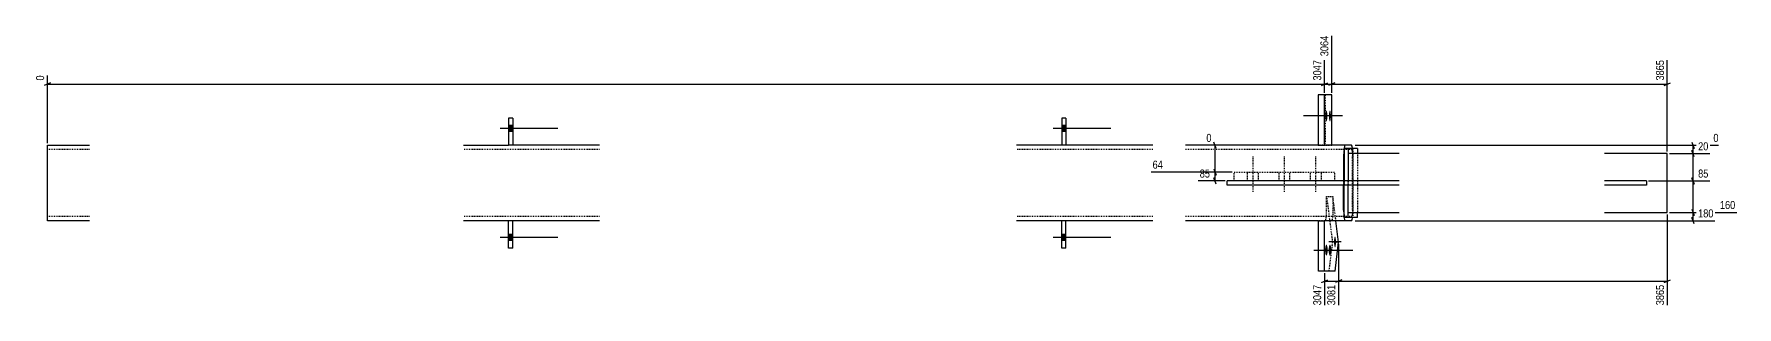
# Model space of a CAD drawing. Header units: millimetres. Extents: x 14 to 40939, y 8 to 845.
# Drawn here: x 26186 to 30249, y 8 to 659 of the extents above; entities that cross this region are included whole.
import ezdxf

# ---------------------------------------------------------------- set-up
doc = ezdxf.new("R2010")
doc.units = ezdxf.units.MM
doc.linetypes.add('DXK_LINE_DOT2', pattern=[3.9198, 1.9599, -1.9599])
doc.layers.add('MÅLSÆTNING', color=7, linetype='Continuous')
doc.layers.add('STÅL', color=7, linetype='Continuous')
doc.styles.add('Arial Narrow', font='ARIALN.TTF', dxfattribs={"height": 0.2})

msp = doc.modelspace()

# ---------------------------------------------------------------- hatches: boundary and pattern name
at = {"layer": 'STÅL', "linetype": 'Continuous'}
for points in [[(29267.1, 463.5), (29267.2, 466.2), (29267.3, 468.8), (29267.6, 471.1), (29267.9, 473.1), (29268.3, 474.7), (29268.8, 475.9), (29269.2, 476.4), (29269.7, 476.4), (29270.2, 475.9), (29270.6, 474.7), (29271, 473.1), (29271.4, 471.1), (29271.6, 468.8), (29271.8, 466.2), (29271.8, 463.5), (29271.8, 460.8), (29271.6, 458.2), (29271.4, 455.8), (29271, 453.8), (29270.6, 452.2), (29270.2, 451.1), (29269.7, 450.6), (29269.2, 450.6), (29268.8, 451.1), (29268.3, 452.2), (29267.9, 453.8), (29267.6, 455.8), (29267.3, 458.2), (29267.2, 460.8)], [(29275.7, 463.5), (29275.8, 466.2), (29275.9, 468.8), (29276.1, 471.1), (29276.5, 473.1), (29276.9, 474.7), (29277.3, 475.9), (29277.8, 476.4), (29278.3, 476.4), (29278.7, 475.9), (29279.2, 474.7), (29279.6, 473.1), (29279.9, 471.1), (29280.1, 468.8), (29280.3, 466.2), (29280.3, 463.5), (29280.3, 460.8), (29280.1, 458.2), (29279.9, 455.8), (29279.6, 453.8), (29279.2, 452.2), (29278.7, 451.1), (29278.3, 450.6), (29277.8, 450.6), (29277.3, 451.1), (29276.9, 452.2), (29276.5, 453.8), (29276.1, 455.8), (29275.9, 458.2), (29275.8, 460.8)], [(27328, 426.5), (27328, 440.5), (27318, 440.5), (27318, 426.5)], [(27328, 426.5), (27328, 440.5), (27318, 440.5), (27318, 426.5)], [(28648, 426.5), (28648, 440.5), (28638, 440.5), (28638, 426.5)], [(28648, 426.5), (28648, 440.5), (28638, 440.5), (28638, 426.5)], [(27318, 180.5), (27318, 166.5), (27328, 166.5), (27328, 180.5)], [(27318, 180.5), (27318, 166.5), (27328, 166.5), (27328, 180.5)], [(28638, 180.5), (28638, 166.5), (28648, 166.5), (28648, 180.5)], [(28638, 180.5), (28638, 166.5), (28648, 166.5), (28648, 180.5)], [(29287.8, 162.9), (29287.9, 165.6), (29288, 168.2), (29288.3, 170.6), (29288.6, 172.6), (29289, 174.2), (29289.4, 175.3), (29289.9, 175.8), (29290.3, 175.8), (29290.8, 175.3), (29291.2, 174.2), (29291.6, 172.6), (29291.9, 170.6), (29292.2, 168.2), (29292.3, 165.6), (29292.4, 162.9), (29292.3, 160.2), (29292.2, 157.6), (29291.9, 155.3), (29291.6, 153.3), (29291.2, 151.7), (29290.8, 150.6), (29290.3, 150), (29289.9, 150), (29289.4, 150.6), (29289, 151.7), (29288.6, 153.3), (29288.3, 155.3), (29288, 157.6), (29287.9, 160.2)], [(29266.5, 143.5), (29266.5, 146.2), (29266.7, 148.8), (29267.1, 151.1), (29267.5, 153.1), (29268, 154.7), (29268.6, 155.9), (29269.2, 156.4), (29269.8, 156.4), (29270.4, 155.9), (29271, 154.7), (29271.5, 153.1), (29272, 151.1), (29272.3, 148.8), (29272.5, 146.2), (29272.5, 143.5), (29272.5, 140.8), (29272.3, 138.2), (29272, 135.8), (29271.5, 133.8), (29271, 132.2), (29270.4, 131.1), (29269.8, 130.6), (29269.2, 130.6), (29268.6, 131.1), (29268, 132.2), (29267.5, 133.8), (29267.1, 135.8), (29266.7, 138.2), (29266.5, 140.8)], [(29275, 143.5), (29275.1, 146.2), (29275.3, 148.8), (29275.6, 151.1), (29276, 153.1), (29276.5, 154.7), (29277.1, 155.9), (29277.7, 156.4), (29278.4, 156.4), (29279, 155.9), (29279.6, 154.7), (29280.1, 153.1), (29280.5, 151.1), (29280.8, 148.8), (29281, 146.2), (29281.1, 143.5), (29281, 140.8), (29280.8, 138.2), (29280.5, 135.8), (29280.1, 133.8), (29279.6, 132.2), (29279, 131.1), (29278.4, 130.6), (29277.7, 130.6), (29277.1, 131.1), (29276.5, 132.2), (29276, 133.8), (29275.6, 135.8), (29275.3, 138.2), (29275.1, 140.8)]]:
    msp.add_hatch(color=96, dxfattribs=at).paths.add_polyline_path(points)

# ---------------------------------------------------------------- linework, layer by layer
at = {"layer": 'MÅLSÆTNING', "color": 7, "linetype": 'Continuous'}
for p, q in [((29282.3, 518.5), (29282.3, 654.7)), ((29265.2, 518.5), (29265.2, 596.7)), ((30083, 378.5), (30083, 596.7)), ((26225.5, 542.4), (26210.5, 536.4)), ((26218, 398.5), (26218, 560.1)), ((26218, 539.4), (29265.2, 539.4)), ((29257.7, 536.4), (29272.7, 542.4)), ((29282.3, 539.4), (30083, 539.4)), ((30075.5, 536.4), (30090.5, 542.4)), ((29034.9, 393.5), (28983.1, 393.5)), ((29006.8, 386), (29000.8, 401)), ((29337.8, 393.5), (30205.1, 393.5)), ((30088, 373.5), (30184.6, 373.5)), ((30088, 373.5), (30184.6, 373.5)), ((30141.4, 401), (30147.4, 386)), ((30147.4, 366), (30141.4, 381)), ((30147.4, 366), (30141.4, 381)), ((30144.4, 373.5), (30144.4, 393.5)), ((30144.4, 308.5), (30144.4, 373.5)), ((29044.5, 329.7), (28851.1, 329.7)), ((29000.8, 337.2), (29006.8, 322.2)), ((29003.8, 308.5), (29003.8, 329.7)), ((29028, 308.5), (28963.6, 308.5)), ((29006.8, 301), (29000.8, 316)), ((30038, 308.5), (30184.6, 308.5)), ((30038, 308.5), (30184.6, 308.5)), ((30141.4, 316), (30147.4, 301)), ((30147.4, 301), (30141.4, 316)), ((30144.4, 233.5), (30144.4, 308.5)), ((29337.8, 213.5), (30196.7, 213.5)), ((30083, 228.5), (30083, 12)), ((30088, 233.5), (30248.7, 233.5)), ((30088, 233.5), (30248.7, 233.5)), ((30141.4, 241), (30147.4, 226)), ((30141.4, 241), (30147.4, 226)), ((30147.4, 206), (30141.4, 221)), ((30144.4, 213.5), (30144.4, 233.5)), ((29298.7, 157.7), (29298.7, 12)), ((29265.2, 88.5), (29265.2, 12)), ((29257.7, 66.3), (29272.7, 72.3)), ((29265.2, 69.3), (29298.7, 69.3)), ((29306.2, 72.3), (29291.2, 66.3)), ((30075.5, 66.3), (30090.5, 72.3))]:
    msp.add_line(p, q, dxfattribs=at)
at = {"layer": 'STÅL', "color": 2, "linetype": 'Continuous'}
for p, q in [((29282.3, 513.5), (29250.3, 513.5)), ((29250.3, 513.5), (29250.3, 393.5)), ((29265.2, 393.5), (29265.2, 513.5)), ((29282.3, 393.5), (29282.3, 513.5)), ((27328, 458.5), (27318, 458.5)), ((27318, 458.5), (27318, 393.5)), ((27328, 458.5), (27328, 393.5)), ((28648, 458.5), (28638, 458.5)), ((28638, 458.5), (28638, 393.5)), ((28648, 458.5), (28648, 393.5)), ((26218, 368.5), (26218, 393.5)), ((26218, 393.5), (26318, 393.5)), ((26218, 238.5), (26218, 368.5)), ((27210.5, 393.5), (27318, 393.5)), ((27328, 393.5), (27318, 393.5)), ((27535.5, 393.5), (27328, 393.5)), ((28638, 393.5), (28530.5, 393.5)), ((28648, 393.5), (28638, 393.5)), ((28855.5, 393.5), (28648, 393.5)), ((29250.3, 393.5), (28933, 393.5)), ((29250.3, 393.5), (29265.2, 393.5)), ((29265.9, 393.5), (29265.2, 393.5)), ((29329.7, 393.5), (29265.9, 393.5)), ((29310.9, 378.1), (29310.7, 368.5)), ((29310.7, 368.5), (29310.7, 308.5)), ((29311.6, 386.2), (29310.9, 378.1)), ((29312.6, 391.6), (29311.6, 386.2)), ((29311.6, 386), (29311.6, 308.5)), ((29343.5, 386), (29311.6, 386)), ((29313.7, 393.5), (29312.6, 391.6)), ((29321.6, 386), (29321.6, 308.5)), ((29443.5, 373.5), (29321.7, 373.5)), ((29321.7, 373.5), (29321.7, 308.5)), ((29330.9, 391.6), (29329.7, 393.5)), ((29331.9, 386.2), (29330.9, 391.6)), ((29331.9, 386), (29331.9, 386.2)), ((29343.5, 386), (29343.5, 373.5)), ((30083, 373.5), (29933, 373.5)), ((30083, 233.5), (30083, 373.5)), ((29033, 298.5), (29033, 308.5)), ((29443.5, 308.5), (29033, 308.5)), ((29443.5, 298.5), (29033, 298.5)), ((29310.7, 238.5), (29310.7, 298.5)), ((29311.6, 221), (29311.6, 298.5)), ((29321.6, 221), (29321.6, 298.5)), ((29321.7, 233.5), (29321.7, 298.5)), ((30033, 308.5), (29933, 308.5)), ((30033, 298.5), (29933, 298.5)), ((30033, 308.5), (30033, 298.5)), ((26218, 213.5), (26218, 238.5)), ((26318, 213.5), (26218, 213.5)), ((27318, 213.5), (27210.5, 213.5)), ((27328, 213.5), (27318, 213.5)), ((27318, 148.5), (27318, 213.5)), ((27328, 148.5), (27328, 213.5)), ((27535.5, 213.5), (27328, 213.5)), ((28638, 213.5), (28530.5, 213.5)), ((28648, 213.5), (28638, 213.5)), ((28638, 148.5), (28638, 213.5)), ((28648, 148.5), (28648, 213.5)), ((28855.5, 213.5), (28648, 213.5)), ((29250.4, 213.5), (28933, 213.5)), ((29250.4, 93.5), (29250.4, 213.5)), ((29250.4, 213.5), (29265.9, 213.5)), ((29265.2, 93.5), (29265.2, 213.5)), ((29329.7, 213.5), (29265.9, 213.5)), ((29298.7, 162.7), (29292.3, 213.5)), ((29310.7, 238.5), (29310.9, 228.9)), ((29310.9, 228.9), (29311.6, 220.8)), ((29343.5, 221), (29311.6, 221)), ((29311.6, 220.8), (29312.6, 215.4)), ((29312.6, 215.4), (29313.7, 213.5)), ((29321.7, 233.5), (29443.5, 233.5)), ((29329.7, 213.5), (29330.9, 215.4)), ((29330.9, 215.4), (29331.9, 220.8)), ((29331.9, 220.8), (29331.9, 221)), ((29343.5, 221), (29343.5, 233.5)), ((29933, 233.5), (30083, 233.5)), ((29290.2, 93.5), (29298.7, 162.7)), ((27328, 148.5), (27318, 148.5)), ((28648, 148.5), (28638, 148.5)), ((29290.2, 93.5), (29250.4, 93.5))]:
    msp.add_line(p, q, dxfattribs=at)
at = {"layer": 'STÅL', "color": 7, "linetype": 'DXK_LINE_DOT2'}
for p, q in [((29267.4, 393.5), (29267.4, 513.5)), ((26318, 383.5), (26218, 383.5)), ((27535.5, 383.5), (27210.5, 383.5)), ((27328, 393.5), (27318, 393.5)), ((28855.5, 383.5), (28530.5, 383.5)), ((28648, 393.5), (28638, 393.5)), ((29329.7, 383.5), (28933, 383.5)), ((29265.2, 393.5), (29250.3, 393.5)), ((29265.2, 393.5), (29282.3, 393.5)), ((29311.9, 368.5), (29312, 374.2)), ((29311.9, 238.5), (29311.9, 368.5)), ((29312, 374.2), (29312.4, 379.1)), ((29312.4, 379.1), (29313, 382.3)), ((29313, 382.3), (29313.7, 383.5)), ((29329.7, 383.5), (29330.4, 382.3)), ((29330.4, 382.3), (29331, 379.1)), ((29331, 379.1), (29331.4, 374.2)), ((29331.4, 374.2), (29331.5, 368.5)), ((29331.5, 238.5), (29331.5, 368.5)), ((29332.5, 378.1), (29331.9, 386)), ((29332.8, 368.5), (29332.5, 378.1)), ((29332.8, 238.5), (29332.8, 368.5)), ((29333.6, 221), (29333.6, 386)), ((29343.5, 373.5), (29343.5, 233.5)), ((29049.5, 309.7), (29049.5, 329.7)), ((29049.5, 329.7), (29289.5, 329.7)), ((29289.5, 309.7), (29289.5, 329.7)), ((29049.5, 309.7), (29289.5, 309.7)), ((29310.7, 308.5), (29310.7, 298.5)), ((29311.6, 308.5), (29311.6, 298.5)), ((29321.6, 308.5), (29321.6, 298.5)), ((29321.7, 298.5), (29321.7, 308.5)), ((29270, 238.5), (29270, 271.4)), ((29270, 271.4), (29283.9, 162.7)), ((29270, 271.4), (29284.9, 271.4)), ((29284.9, 271.4), (29284.9, 238.5)), ((29292.3, 213.5), (29284.9, 271.4)), ((26318, 223.5), (26218, 223.5)), ((27535.5, 223.5), (27210.5, 223.5)), ((27328, 213.5), (27318, 213.5)), ((28855.5, 223.5), (28530.5, 223.5)), ((28648, 213.5), (28638, 213.5)), ((29329.7, 223.5), (28933, 223.5)), ((29265.9, 213.5), (29250.4, 213.5)), ((29281.9, 213.5), (29265.9, 213.5)), ((29267, 213.5), (29268.2, 215.4)), ((29268.2, 215.4), (29269.2, 220.8)), ((29269.2, 220.8), (29269.8, 228.9)), ((29269.8, 228.9), (29270, 238.5)), ((29283.1, 215.4), (29281.9, 213.5)), ((29284, 220.8), (29283.1, 215.4)), ((29284.7, 228.9), (29284, 220.8)), ((29284.9, 238.5), (29284.7, 228.9)), ((29312, 232.7), (29311.9, 238.5)), ((29312.4, 227.9), (29312, 232.7)), ((29313, 224.6), (29312.4, 227.9)), ((29313.7, 223.5), (29313, 224.6)), ((29330.4, 224.6), (29329.7, 223.5)), ((29331, 227.9), (29330.4, 224.6)), ((29331.4, 232.7), (29331, 227.9)), ((29331.5, 238.5), (29331.4, 232.7)), ((29331.9, 221), (29332.5, 228.9)), ((29332.5, 228.9), (29332.8, 238.5)), ((29283.9, 162.7), (29275.3, 93.5)), ((29283.9, 162.7), (29298.7, 162.7))]:
    msp.add_line(p, q, dxfattribs=at)
at = {"layer": 'STÅL', "color": 96, "linetype": 'Continuous'}
for p, q in [((29299.3, 463.5), (29214.9, 463.5)), ((29307.8, 463.5), (29223.4, 463.5)), ((27435.5, 433.5), (27298, 433.5)), ((27435.5, 433.5), (27298, 433.5)), ((27328, 440.5), (27318, 440.5)), ((27328, 440.5), (27318, 440.5)), ((27328, 426.5), (27318, 426.5)), ((27328, 426.5), (27318, 426.5)), ((28755.5, 433.5), (28618, 433.5)), ((28755.5, 433.5), (28618, 433.5)), ((28648, 440.5), (28638, 440.5)), ((28648, 440.5), (28638, 440.5)), ((28648, 426.5), (28638, 426.5)), ((28648, 426.5), (28638, 426.5)), ((27435.5, 173.5), (27298, 173.5)), ((27435.5, 173.5), (27298, 173.5)), ((27328, 180.5), (27318, 180.5)), ((27328, 180.5), (27318, 180.5)), ((27328, 166.5), (27318, 166.5)), ((27328, 166.5), (27318, 166.5)), ((28755.5, 173.5), (28618, 173.5)), ((28755.5, 173.5), (28618, 173.5)), ((28648, 180.5), (28638, 180.5)), ((28648, 180.5), (28638, 180.5)), ((28648, 166.5), (28638, 166.5)), ((28648, 166.5), (28638, 166.5)), ((29305, 162.9), (29275.2, 162.9)), ((29239.7, 143.5), (29324.1, 143.5)), ((29248.3, 143.5), (29332.6, 143.5))]:
    msp.add_line(p, q, dxfattribs=at)
at = {"layer": 'STÅL', "color": 96, "linetype": 'DXK_LINE_DOT2'}
for p, q in [((29094.5, 282.2), (29094.5, 367.2)), ((29169.5, 282.2), (29169.5, 367.2)), ((29244.5, 282.2), (29244.5, 367.2)), ((29081.5, 309.7), (29081.5, 329.7)), ((29107.5, 309.7), (29107.5, 329.7)), ((29156.5, 309.7), (29156.5, 329.7)), ((29182.5, 309.7), (29182.5, 329.7)), ((29231.5, 309.7), (29231.5, 329.7)), ((29257.5, 309.7), (29257.5, 329.7))]:
    msp.add_line(p, q, dxfattribs=at)

# ---------------------------------------------------------------- next in the draw order: wipeouts: each hides what was drawn before it
at = {"color": 0, "linetype": 'Continuous'}
for points in [[(29261.2, 600.7), (29233.2, 600.7), (29233.2, 543.9), (29261.2, 543.9)], [(30079, 600.7), (30051, 600.7), (30051, 543.9), (30079, 543.9)], [(26214, 564.1), (26186, 564.1), (26186, 543.9), (26214, 543.9)], [(30209.1, 397.5), (30209.1, 425.5), (30188.9, 425.5), (30188.9, 397.5)], [(28955.6, 333.7), (28955.6, 361.7), (28850.8, 361.7), (28850.8, 333.7)], [(30184.9, 312.5), (30184.9, 340.5), (30152.5, 340.5), (30152.5, 312.5)], [(30249.1, 237.5), (30249.1, 265.5), (30204.5, 265.5), (30204.5, 237.5)], [(29294.7, 64.7), (29266.7, 64.7), (29266.7, 8), (29294.7, 8)]]:
    msp.add_wipeout(points, dxfattribs=at).dxf.layer = 'MÅLSÆTNING'

# ---------------------------------------------------------------- next in the draw order: linework, layer by layer
at = {"layer": 'MÅLSÆTNING', "color": 7, "linetype": 'Continuous'}
for p, q in [((29265.2, 518.5), (29265.2, 596.7)), ((29257.7, 536.4), (29272.7, 542.4)), ((29265.2, 539.4), (29282.3, 539.4)), ((29289.8, 542.4), (29274.8, 536.4)), ((29289.8, 542.4), (29274.8, 536.4)), ((29298.7, 157.7), (29298.7, 12)), ((29306.2, 72.3), (29291.2, 66.3)), ((29298.7, 69.3), (30083, 69.3))]:
    msp.add_line(p, q, dxfattribs=at)

# ---------------------------------------------------------------- next in the draw order: texts
at = {"layer": 'MÅLSÆTNING', "color": 3, "linetype": 'Continuous', "style": 'Arial Narrow'}
for s, height, p in [('3047', 19.09, (29257.2, 547.9)), ('3865', 19.09, (30075, 547.9)), ('0', 19.1, (26210, 547.9))]:
    msp.add_text(s, height=height, rotation=90.0002, dxfattribs=at).set_placement(p)
for s, height, p in [('0', 19.1, (30192.9, 401.5)), ('64', 19.09, (28854.8, 337.7)), ('85', 19.09, (30156.5, 316.5))]:
    msp.add_text(s, height=height, dxfattribs=at).set_placement(p)

# ---------------------------------------------------------------- next in the draw order: wipeouts: each hides what was drawn before it
at = {"color": 0, "linetype": 'Continuous'}
for points in [[(28995.6, 312.5), (28995.6, 340.5), (28963.3, 340.5), (28963.3, 312.5)], [(30197.1, 217.5), (30197.1, 245.5), (30152.5, 245.5), (30152.5, 217.5)], [(29261.2, 64.7), (29233.2, 64.7), (29233.2, 8), (29261.2, 8)]]:
    msp.add_wipeout(points, dxfattribs=at).dxf.layer = 'MÅLSÆTNING'

# ---------------------------------------------------------------- next in the draw order: linework, layer by layer
at = {"layer": 'MÅLSÆTNING', "color": 7, "linetype": 'Continuous'}
for p, q in [((29003.8, 329.7), (29003.8, 393.5)), ((29044.5, 329.7), (28851.1, 329.7)), ((29000.8, 337.2), (29006.8, 322.2))]:
    msp.add_line(p, q, dxfattribs=at)

# ---------------------------------------------------------------- next in the draw order: texts
at = {"layer": 'MÅLSÆTNING', "color": 3, "linetype": 'Continuous', "style": 'Arial Narrow'}
for s, p in [('85', (28967.3, 316.5)), ('160', (30208.5, 241.5)), ('180', (30156.5, 221.5))]:
    msp.add_text(s, height=19.09, dxfattribs=at).set_placement(p)
for s, p in [('3047', (29257.2, 12)), ('3081', (29290.7, 12))]:
    msp.add_text(s, height=19.09, rotation=90.0002, dxfattribs=at).set_placement(p)

# ---------------------------------------------------------------- next in the draw order: wipeouts: each hides what was drawn before it
at = {"color": 0, "linetype": 'Continuous'}
for points in [[(29278.3, 658.7), (29250.3, 658.7), (29250.3, 601.9), (29278.3, 601.9)], [(30184.9, 377.5), (30184.9, 405.5), (30152.5, 405.5), (30152.5, 377.5)], [(30079, 64.7), (30051, 64.7), (30051, 8), (30079, 8)]]:
    msp.add_wipeout(points, dxfattribs=at).dxf.layer = 'MÅLSÆTNING'

# ---------------------------------------------------------------- next in the draw order: linework, layer by layer
at = {"layer": 'MÅLSÆTNING', "color": 7, "linetype": 'Continuous'}
msp.add_line((29282.3, 518.5), (29282.3, 654.7), dxfattribs=at)

# ---------------------------------------------------------------- next in the draw order: texts
at = {"layer": 'MÅLSÆTNING', "color": 3, "linetype": 'Continuous', "style": 'Arial Narrow'}
for s, p in [('3064', (29274.3, 605.9)), ('3865', (30075, 12))]:
    msp.add_text(s, height=19.09, rotation=90.0002, dxfattribs=at).set_placement(p)
msp.add_text('20', height=19.09, dxfattribs=at).set_placement((30156.5, 381.5))

# ---------------------------------------------------------------- next in the draw order: wipeouts: each hides what was drawn before it
at = {"color": 0, "linetype": 'Continuous'}
msp.add_wipeout([(28999.3, 397.5), (28999.3, 425.5), (28979.1, 425.5), (28979.1, 397.5)], dxfattribs=at).dxf.layer = 'MÅLSÆTNING'

# ---------------------------------------------------------------- next in the draw order: texts
at = {"layer": 'MÅLSÆTNING', "color": 3, "linetype": 'Continuous', "style": 'Arial Narrow'}
msp.add_text('0', height=19.1, dxfattribs=at).set_placement((28983.1, 401.5))

doc.saveas('drawing.dxf')
